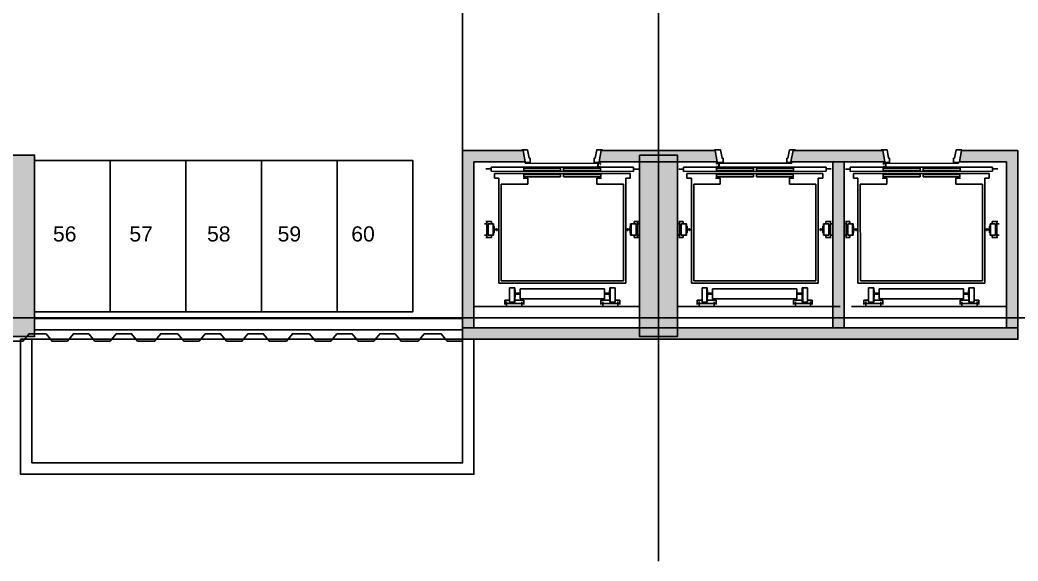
# Model space of a CAD drawing. Header units: metres. Extents: x -201 to 399, y -25 to 256.
# Drawn here: x 250.24 to 263.44, y 45.7 to 52.85 of the extents above; entities that cross this region are included whole.
import ezdxf

# ---------------------------------------------------------------- set-up
doc = ezdxf.new("R2010")
doc.units = ezdxf.units.M
doc.layers.add('GG_PISO 4', color=8, linetype='Continuous')
doc.styles.get("Standard").update_dxf_attribs({"font": 'arial.ttf'})

msp = doc.modelspace()

# ---------------------------------------------------------------- hatches: boundary and pattern name
at = {"layer": 'GG_PISO 4', "ltscale": 0.03}
h = msp.add_hatch(color=256, dxfattribs=at)
h.dxf.hatch_style = 1
h.paths.add_polyline_path([(263.338, 54.681), (263.188, 54.681), (263.188, 56.006), (263.338, 56.006)])
h.paths.add_polyline_path([(263.188, 55.693), (263.188, 55.843), (262.554, 55.844), (262.554, 55.693)])
h.paths.add_polyline_path([(261.1, 55.693), (261.1, 55.843), (261.754, 55.844), (261.754, 55.693)])
h.paths.add_polyline_path([(261.689, 54.681), (261.539, 54.681), (261.539, 55.693), (261.689, 55.693)])
h.paths.add_polyline_path([(256.095, 54.681), (263.338, 54.681), (263.338, 54.531), (256.095, 54.531)])
h.paths.add_polyline_path([(260.04, 54.681), (259.89, 54.681), (259.89, 55.694), (260.04, 55.694)])
h.paths.add_polyline_path([(259.736, 55.693), (259.736, 55.843), (260.3, 55.844), (260.3, 55.694)])
h.paths.add_polyline_path([(256.245, 55.693), (256.245, 55.843), (258.436, 55.844), (258.436, 55.694), (256.997, 55.693), (256.996, 55.693), (256.846, 55.693), (256.847, 55.693)])
h.paths.add_polyline_path([(256.095, 54.681), (256.092, 57.294), (256.242, 57.294), (256.246, 54.681)])
h.paths.add_polyline_path([(256.244, 58.145), (256.244, 58.145), (256.244, 57.995), (256.244, 57.995)], flags=17)
h.paths.add_polyline_path([(258.436, 57.194), (258.586, 57.194)], flags=17)
h.paths.add_polyline_path([(275.029, 60.045), (256.097, 60.045), (256.097, 59.895), (260.439, 59.893), (260.439, 59.895), (260.588, 59.895), (260.588, 59.893), (261.387, 59.893), (261.387, 57.194), (261.387, 57.194), (261.387, 57.044), (263.188, 57.044), (263.188, 56.908), (263.338, 56.908), (263.338, 57.044), (265.039, 57.044), (265.039, 57.194), (261.537, 57.194), (261.537, 59.893), (275.029, 59.895)])
h.paths.add_polyline_path([(256.097, 59.895), (256.094, 58.544), (256.244, 58.544), (256.247, 59.895)])
h.paths.add_polyline_path([(256.094, 58.194), (256.094, 58.544), (256.244, 58.544), (256.244, 58.194)])
h.paths.add_polyline_path([(256.897, 51.129), (256.924, 50.979), (256.245, 50.979), (256.245, 48.784), (256.095, 48.784), (256.095, 51.129)])
h.paths.add_polyline_path([(259.434, 51.129), (259.462, 50.979), (257.899, 50.979), (257.927, 51.129)])
h.paths.add_polyline_path([(261.651, 51.129), (261.679, 50.979), (260.436, 50.979), (260.464, 51.129)])
edge = h.paths.add_edge_path()
edge.add_line((260.989, 48.784), (261.139, 48.784))
edge.add_line((261.139, 48.784), (261.139, 50.979))
edge.add_line((261.139, 50.979), (260.989, 50.979))
h.paths.add_polyline_path([(262.691, 51.129), (262.664, 50.979), (263.288, 50.979), (263.288, 48.784), (263.438, 48.784), (263.438, 51.129)])
h.paths.add_polyline_path([(256.095, 48.634), (263.438, 48.634), (263.438, 48.784), (256.095, 48.784)])
h.paths.add_polyline_path([(267.993, 55.393), (267.993, 55.543), (266.084, 55.543), (266.084, 55.393)])
h.paths.add_polyline_path([(266.084, 54.681), (266.284, 54.68), (266.284, 55.393), (266.434, 55.393), (266.434, 54.53), (265.934, 54.531), (265.934, 55.543), (266.084, 55.543)])
h.paths.add_polyline_path([(267.843, 55.543), (267.843, 59.895), (267.993, 59.895), (267.993, 55.543)])
h.paths.add_polyline_path([(269.382, 56.778), (267.993, 56.778), (267.993, 56.928), (269.382, 56.928)])
h.paths.add_polyline_path([(269.232, 57.694), (269.232, 56.928), (269.382, 56.928), (269.382, 57.694)], flags=17)
h.paths.add_polyline_path([(270.682, 59.894), (270.682, 57.194), (270.832, 57.194), (270.832, 59.894)], flags=17)
h.paths.add_polyline_path([(269.998, 58.39), (267.993, 58.39), (267.993, 58.54), (269.998, 58.54)], flags=17)
h.paths.add_polyline_path([(277.532, 102.894), (277.382, 102.894), (277.383, 60.045), (275.029, 60.045), (275.029, 59.895), (277.383, 59.895), (277.382, 49.169), (277.532, 49.169)])
h.paths.add_polyline_path([(237.488, 102.894), (237.488, 103.044), (232.651, 103.044), (232.651, 102.894)])
at = {"layer": 'GG_PISO 4'}
h = msp.add_hatch(color=256, dxfattribs=at)
h.paths.add_polyline_path([(235.235, 102.496), (235.235, 102.996), (234.536, 102.996), (234.536, 102.496)])
h.paths.add_polyline_path([(277.532, 102.496), (277.532, 102.996), (276.831, 102.996), (276.831, 102.496)])
h.paths.add_polyline_path([(270.833, 102.496), (270.833, 102.996), (270.133, 102.996), (270.133, 102.496)])
h.paths.add_polyline_path([(250.436, 101.496), (249.936, 101.496), (249.936, 102.996), (250.436, 102.996)])
h.paths.add_polyline_path([(242.936, 101.496), (242.436, 101.496), (242.436, 102.996), (242.936, 102.996)])
h.paths.add_polyline_path([(266.434, 101.496), (265.934, 101.496), (265.934, 102.996), (266.434, 102.996)])
h.paths.add_polyline_path([(258.936, 101.496), (258.436, 101.496), (258.436, 102.996), (258.936, 102.996)])
h.paths.add_polyline_path([(235.036, 92.421), (235.035, 93.021), (234.536, 93.021), (234.537, 92.421)])
h.paths.add_polyline_path([(277.532, 92.421), (277.532, 93.021), (277.032, 93.021), (277.032, 92.421)])
h.paths.add_polyline_path([(270.732, 92.471), (270.732, 92.971), (270.032, 92.971), (270.032, 92.471)])
h.paths.add_polyline_path([(266.934, 92.971), (266.934, 92.471), (265.434, 92.471), (265.434, 92.971)])
h.paths.add_polyline_path([(250.936, 92.971), (250.936, 92.471), (249.436, 92.471), (249.436, 92.971)])
h.paths.add_polyline_path([(257.936, 92.971), (257.936, 92.471), (259.436, 92.471), (259.436, 92.971)])
h.paths.add_polyline_path([(241.936, 92.971), (241.936, 92.471), (243.436, 92.471), (243.436, 92.971)])
h.paths.add_polyline_path([(235.036, 84.421), (235.036, 85.021), (234.537, 85.021), (234.537, 84.421)])
h.paths.add_polyline_path([(277.532, 84.421), (277.532, 85.021), (277.032, 85.021), (277.032, 84.421)])
h.paths.add_polyline_path([(270.732, 84.471), (270.732, 84.971), (270.132, 84.971), (270.132, 84.471)])
h.paths.add_polyline_path([(266.934, 84.971), (266.934, 84.471), (265.434, 84.471), (265.434, 84.971)])
h.paths.add_polyline_path([(250.936, 84.971), (250.936, 84.471), (249.436, 84.471), (249.436, 84.971)])
h.paths.add_polyline_path([(257.936, 84.971), (257.936, 84.471), (259.436, 84.471), (259.436, 84.971)])
h.paths.add_polyline_path([(241.936, 84.971), (241.936, 84.471), (243.436, 84.471), (243.436, 84.971)])
h.paths.add_polyline_path([(235.039, 74.321), (235.035, 74.921), (234.536, 74.921), (234.54, 74.321)])
h.paths.add_polyline_path([(277.532, 74.321), (277.532, 74.921), (277.032, 74.921), (277.032, 74.321)])
h.paths.add_polyline_path([(270.732, 74.371), (270.732, 74.871), (270.132, 74.871), (270.132, 74.371)])
h.paths.add_polyline_path([(266.934, 74.871), (266.934, 74.371), (265.434, 74.371), (265.434, 74.871)])
h.paths.add_polyline_path([(250.936, 74.871), (250.936, 74.371), (249.436, 74.371), (249.436, 74.871)])
h.paths.add_polyline_path([(257.936, 74.871), (257.936, 74.371), (259.436, 74.371), (259.436, 74.871)])
h.paths.add_polyline_path([(241.936, 74.871), (241.936, 74.371), (243.436, 74.371), (243.436, 74.871)])
h.paths.add_polyline_path([(277.533, 66.325), (277.532, 66.921), (277.031, 66.921), (277.032, 66.325)])
h.paths.add_polyline_path([(270.832, 66.371), (270.832, 66.871), (270.133, 66.871), (270.133, 66.371)])
h.paths.add_polyline_path([(235.235, 66.371), (235.235, 66.871), (234.536, 66.871), (234.536, 66.371)])
h.paths.add_polyline_path([(266.934, 66.871), (266.934, 66.371), (265.434, 66.371), (265.434, 66.871)])
h.paths.add_polyline_path([(250.936, 66.871), (250.936, 66.371), (249.436, 66.371), (249.436, 66.871)])
h.paths.add_polyline_path([(257.936, 66.871), (257.936, 66.371), (259.436, 66.371), (259.436, 66.871)])
h.paths.add_polyline_path([(241.936, 66.871), (241.936, 66.371), (243.436, 66.371), (243.436, 66.871)])
h.paths.add_polyline_path([(277.528, 56.646), (277.533, 57.246), (277.032, 57.246), (277.027, 56.646)])
h.paths.add_polyline_path([(270.832, 56.696), (270.832, 57.196), (270.133, 57.196), (270.133, 56.696)])
h.paths.add_polyline_path([(258.936, 55.696), (258.936, 57.196), (258.436, 57.196), (258.436, 55.696)])
h.paths.add_polyline_path([(235.235, 56.696), (235.235, 57.196), (234.536, 57.196), (234.536, 56.696)])
h.paths.add_polyline_path([(265.039, 57.196), (266.539, 57.196), (266.539, 56.696), (265.039, 56.696)])
h.paths.add_polyline_path([(242.936, 55.696), (242.936, 57.196), (242.436, 57.196), (242.436, 55.696)])
h.paths.add_polyline_path([(250.436, 55.696), (250.436, 57.196), (249.936, 57.196), (249.936, 55.696)])
h.paths.add_polyline_path([(277.532, 48.671), (277.532, 49.171), (276.832, 49.171), (276.832, 48.671)])
h.paths.add_polyline_path([(270.932, 48.671), (270.932, 49.171), (270.232, 49.171), (270.232, 48.671)])
h.paths.add_polyline_path([(235.236, 48.671), (235.236, 49.171), (234.536, 49.171), (234.536, 48.671)])
h.paths.add_polyline_path([(265.934, 48.671), (265.934, 51.071), (266.434, 51.071), (266.434, 48.671)])
h.paths.add_polyline_path([(258.436, 51.071), (258.436, 48.671), (258.936, 48.671), (258.936, 51.071)])
h.paths.add_polyline_path([(249.936, 51.071), (249.936, 48.671), (250.436, 48.671), (250.436, 51.071)])
h.paths.add_polyline_path([(242.936, 51.071), (242.936, 48.671), (242.436, 48.671), (242.436, 51.071)])

# ---------------------------------------------------------------- linework, layer by layer
for p, q in [((258.686, 105.264), (258.686, 45.704)), ((256.954, 51.139), (256.878, 51.139)), ((256.975, 51.027), (256.954, 51.139)), ((260.397, 51.027), (260.419, 51.139)), ((260.419, 51.139), (260.495, 51.139)), ((262.6, 51.027), (262.621, 51.139)), ((262.621, 51.139), (262.697, 51.139)), ((256.923, 50.96), (256.923, 50.97)), ((256.923, 50.97), (256.989, 50.97)), ((256.989, 51.027), (256.975, 51.027)), ((256.989, 50.97), (256.989, 51.027)), ((257.885, 50.909), (257.885, 50.959)), ((257.885, 50.909), (257.885, 50.959)), ((257.885, 50.959), (257.92, 50.959)), ((257.885, 50.959), (257.92, 50.959)), ((257.889, 50.913), (257.889, 50.956)), ((257.889, 50.956), (257.889, 50.913)), ((257.889, 50.956), (257.917, 50.956)), ((257.917, 50.956), (257.889, 50.956)), ((257.913, 50.954), (257.917, 50.954)), ((257.913, 50.95), (257.913, 50.954)), ((257.913, 50.954), (257.917, 50.954)), ((257.913, 50.95), (257.913, 50.954)), ((257.92, 50.95), (257.913, 50.95)), ((257.92, 50.95), (257.913, 50.95)), ((257.917, 50.956), (257.917, 50.954)), ((257.917, 50.954), (257.917, 50.956)), ((257.92, 50.959), (257.92, 50.95)), ((257.92, 50.959), (257.92, 50.95)), ((259.452, 50.96), (259.452, 50.951)), ((259.452, 50.96), (259.452, 50.951)), ((259.487, 50.96), (259.452, 50.96)), ((259.487, 50.96), (259.452, 50.96)), ((259.452, 50.951), (259.46, 50.951)), ((259.452, 50.951), (259.46, 50.951)), ((259.456, 50.956), (259.456, 50.954)), ((259.456, 50.954), (259.456, 50.956)), ((259.484, 50.956), (259.456, 50.956)), ((259.456, 50.956), (259.484, 50.956)), ((259.46, 50.954), (259.456, 50.954)), ((259.46, 50.954), (259.456, 50.954)), ((259.46, 50.951), (259.46, 50.954)), ((259.46, 50.951), (259.46, 50.954)), ((259.484, 50.913), (259.484, 50.956)), ((259.484, 50.956), (259.484, 50.913)), ((259.487, 50.91), (259.487, 50.96)), ((259.487, 50.91), (259.487, 50.96)), ((260.384, 50.97), (260.384, 51.027)), ((260.384, 51.027), (260.397, 51.027)), ((260.45, 50.97), (260.384, 50.97)), ((260.45, 50.96), (260.45, 50.97)), ((261.655, 50.959), (261.655, 50.95)), ((261.655, 50.959), (261.655, 50.95)), ((261.69, 50.959), (261.655, 50.959)), ((261.69, 50.959), (261.655, 50.959)), ((261.655, 50.95), (261.662, 50.95)), ((261.655, 50.95), (261.662, 50.95)), ((261.658, 50.956), (261.658, 50.954)), ((261.658, 50.954), (261.658, 50.956)), ((261.686, 50.956), (261.658, 50.956)), ((261.658, 50.956), (261.686, 50.956)), ((261.662, 50.954), (261.658, 50.954)), ((261.662, 50.954), (261.658, 50.954)), ((261.662, 50.95), (261.662, 50.954)), ((261.662, 50.95), (261.662, 50.954)), ((261.686, 50.913), (261.686, 50.956)), ((261.686, 50.956), (261.686, 50.913)), ((261.69, 50.909), (261.69, 50.959)), ((261.69, 50.909), (261.69, 50.959)), ((262.586, 50.97), (262.586, 51.027)), ((262.586, 51.027), (262.6, 51.027)), ((262.652, 50.97), (262.586, 50.97)), ((262.652, 50.96), (262.652, 50.97)), ((256.472, 50.885), (256.404, 50.885)), ((256.472, 50.855), (256.472, 50.91)), ((256.472, 50.91), (258.356, 50.909)), ((258.356, 50.854), (256.472, 50.855)), ((256.516, 50.825), (258.313, 50.824)), ((256.516, 50.765), (256.516, 50.825)), ((257.392, 50.898), (256.904, 50.898)), ((256.904, 50.898), (256.904, 50.867)), ((256.904, 50.867), (257.392, 50.867)), ((256.907, 50.814), (257.392, 50.814)), ((256.907, 50.814), (256.907, 50.783)), ((257.392, 50.867), (257.392, 50.898)), ((257.392, 50.783), (257.392, 50.814)), ((257.431, 50.898), (257.431, 50.867)), ((257.92, 50.898), (257.431, 50.898)), ((257.431, 50.867), (257.92, 50.867)), ((257.431, 50.814), (257.431, 50.783)), ((257.431, 50.814), (257.921, 50.814)), ((257.885, 50.909), (257.92, 50.909)), ((257.92, 50.909), (257.885, 50.909)), ((257.889, 50.913), (257.917, 50.913)), ((257.889, 50.913), (257.917, 50.913)), ((257.92, 50.918), (257.913, 50.918)), ((257.913, 50.918), (257.913, 50.915)), ((257.913, 50.918), (257.92, 50.918)), ((257.913, 50.915), (257.913, 50.918)), ((257.913, 50.915), (257.917, 50.915)), ((257.917, 50.915), (257.913, 50.915)), ((257.917, 50.915), (257.917, 50.913)), ((257.917, 50.913), (257.917, 50.915)), ((257.92, 50.909), (257.92, 50.918)), ((257.92, 50.918), (257.92, 50.909)), ((257.92, 50.867), (257.92, 50.898)), ((257.921, 50.783), (257.921, 50.814)), ((258.313, 50.764), (258.313, 50.824)), ((258.313, 50.824), (258.313, 50.764)), ((258.356, 50.854), (258.356, 50.909)), ((258.356, 50.884), (258.419, 50.884)), ((259.016, 50.884), (258.954, 50.884)), ((260.9, 50.91), (259.016, 50.909)), ((259.016, 50.854), (259.016, 50.909)), ((259.016, 50.854), (260.9, 50.855)), ((260.857, 50.825), (259.06, 50.824)), ((259.06, 50.764), (259.06, 50.824)), ((259.06, 50.824), (259.06, 50.764)), ((259.452, 50.919), (259.46, 50.919)), ((259.452, 50.91), (259.452, 50.919)), ((259.452, 50.919), (259.452, 50.91)), ((259.46, 50.919), (259.452, 50.919)), ((259.487, 50.91), (259.452, 50.91)), ((259.452, 50.91), (259.487, 50.91)), ((259.452, 50.783), (259.452, 50.814)), ((259.942, 50.814), (259.452, 50.814)), ((259.453, 50.867), (259.453, 50.898)), ((259.453, 50.898), (259.942, 50.898)), ((259.942, 50.867), (259.453, 50.867)), ((259.456, 50.915), (259.456, 50.913)), ((259.46, 50.915), (259.456, 50.915)), ((259.456, 50.915), (259.46, 50.915)), ((259.456, 50.913), (259.456, 50.915)), ((259.484, 50.913), (259.456, 50.913)), ((259.484, 50.913), (259.456, 50.913)), ((259.46, 50.919), (259.46, 50.915)), ((259.46, 50.915), (259.46, 50.919)), ((259.942, 50.898), (259.942, 50.867)), ((259.942, 50.814), (259.942, 50.783)), ((259.981, 50.867), (259.981, 50.898)), ((259.981, 50.898), (260.469, 50.898)), ((260.469, 50.867), (259.981, 50.867)), ((259.981, 50.783), (259.981, 50.814)), ((260.466, 50.814), (259.981, 50.814)), ((260.466, 50.814), (260.466, 50.783)), ((260.469, 50.898), (260.469, 50.867)), ((260.857, 50.765), (260.857, 50.825)), ((260.9, 50.855), (260.9, 50.91)), ((260.9, 50.885), (260.969, 50.885)), ((261.219, 50.884), (261.156, 50.884)), ((263.103, 50.91), (261.219, 50.909)), ((261.219, 50.854), (261.219, 50.909)), ((261.219, 50.854), (263.103, 50.855)), ((263.059, 50.825), (261.262, 50.824)), ((261.262, 50.764), (261.262, 50.824)), ((261.262, 50.824), (261.262, 50.764)), ((261.654, 50.783), (261.654, 50.814)), ((262.144, 50.814), (261.654, 50.814)), ((261.655, 50.918), (261.662, 50.918)), ((261.655, 50.909), (261.655, 50.918)), ((261.655, 50.918), (261.655, 50.909)), ((261.662, 50.918), (261.655, 50.918)), ((261.69, 50.909), (261.655, 50.909)), ((261.655, 50.909), (261.69, 50.909)), ((261.655, 50.867), (261.655, 50.898)), ((261.655, 50.898), (262.144, 50.898)), ((262.144, 50.867), (261.655, 50.867)), ((261.658, 50.915), (261.658, 50.913)), ((261.662, 50.915), (261.658, 50.915)), ((261.658, 50.915), (261.662, 50.915)), ((261.658, 50.913), (261.658, 50.915)), ((261.686, 50.913), (261.658, 50.913)), ((261.686, 50.913), (261.658, 50.913)), ((261.662, 50.918), (261.662, 50.915)), ((261.662, 50.915), (261.662, 50.918)), ((262.144, 50.898), (262.144, 50.867)), ((262.144, 50.814), (262.144, 50.783)), ((262.183, 50.867), (262.183, 50.898)), ((262.183, 50.898), (262.672, 50.898)), ((262.672, 50.867), (262.183, 50.867)), ((262.183, 50.783), (262.183, 50.814)), ((262.668, 50.814), (262.183, 50.814)), ((262.668, 50.814), (262.668, 50.783)), ((262.672, 50.898), (262.672, 50.867)), ((263.059, 50.765), (263.059, 50.825)), ((263.103, 50.855), (263.103, 50.91)), ((263.103, 50.885), (263.171, 50.885)), ((256.576, 50.765), (256.516, 50.765)), ((256.576, 49.376), (256.576, 50.765)), ((256.957, 50.685), (256.607, 50.685)), ((256.607, 49.406), (256.607, 50.685)), ((256.957, 50.765), (256.897, 50.765)), ((256.907, 50.783), (257.392, 50.783)), ((256.957, 50.685), (256.957, 50.765)), ((257.431, 50.783), (257.921, 50.783)), ((257.872, 50.764), (257.932, 50.764)), ((257.872, 50.684), (257.872, 50.764)), ((257.872, 50.684), (258.222, 50.684)), ((258.222, 49.406), (258.222, 50.684)), ((258.313, 50.764), (258.253, 50.764)), ((258.253, 50.764), (258.253, 49.376)), ((259.06, 50.764), (259.12, 50.764)), ((259.12, 50.764), (259.12, 49.376)), ((259.501, 50.685), (259.151, 50.684)), ((259.151, 49.406), (259.151, 50.684)), ((259.501, 50.765), (259.441, 50.765)), ((259.942, 50.783), (259.452, 50.783)), ((259.501, 50.685), (259.501, 50.765)), ((260.466, 50.783), (259.981, 50.783)), ((260.416, 50.685), (260.416, 50.765)), ((260.416, 50.765), (260.476, 50.765)), ((260.416, 50.685), (260.766, 50.685)), ((260.766, 49.406), (260.766, 50.685)), ((260.797, 49.376), (260.797, 50.765)), ((260.797, 50.765), (260.857, 50.765)), ((261.262, 50.764), (261.322, 50.764)), ((261.322, 50.764), (261.323, 49.376)), ((261.703, 50.684), (261.353, 50.684)), ((261.354, 49.406), (261.353, 50.684)), ((261.703, 50.764), (261.643, 50.764)), ((262.144, 50.783), (261.654, 50.783)), ((261.703, 50.684), (261.703, 50.764)), ((262.668, 50.783), (262.183, 50.783)), ((262.618, 50.685), (262.618, 50.765)), ((262.618, 50.765), (262.678, 50.765)), ((262.618, 50.685), (262.968, 50.685)), ((262.968, 49.406), (262.968, 50.685)), ((262.999, 49.376), (262.999, 50.765)), ((262.999, 50.765), (263.059, 50.765)), ((256.414, 50.16), (256.386, 50.16)), ((256.476, 50.19), (256.404, 50.19)), ((256.415, 49.98), (256.415, 50.19)), ((256.435, 50.01), (256.435, 50.16)), ((256.506, 50.16), (256.435, 50.16)), ((256.476, 50.19), (256.476, 50.16)), ((256.5, 50.01), (256.5, 50.16)), ((256.5, 50.16), (256.5, 50.01)), ((256.506, 50.13), (256.506, 50.16)), ((256.506, 50.13), (256.506, 50.16)), ((258.317, 50.13), (258.317, 50.16)), ((258.317, 50.13), (258.317, 50.16)), ((258.317, 50.16), (258.389, 50.16)), ((258.323, 50.01), (258.323, 50.16)), ((258.323, 50.16), (258.323, 50.01)), ((258.362, 50.19), (258.419, 50.19)), ((258.362, 50.19), (258.362, 50.16)), ((258.389, 50.01), (258.389, 50.16)), ((258.408, 49.98), (258.408, 50.19)), ((258.409, 50.16), (258.436, 50.16)), ((258.964, 50.16), (258.936, 50.16)), ((259.01, 50.19), (258.954, 50.19)), ((258.965, 49.98), (258.965, 50.19)), ((258.984, 50.01), (258.984, 50.16)), ((259.056, 50.16), (258.984, 50.16)), ((259.01, 50.19), (259.01, 50.16)), ((259.05, 50.01), (259.05, 50.16)), ((259.05, 50.16), (259.05, 50.01)), ((259.056, 50.13), (259.056, 50.16)), ((259.056, 50.13), (259.056, 50.16)), ((260.867, 50.13), (260.867, 50.16)), ((260.867, 50.13), (260.867, 50.16)), ((260.867, 50.16), (260.938, 50.16)), ((260.873, 50.01), (260.873, 50.16)), ((260.873, 50.16), (260.873, 50.01)), ((260.897, 50.19), (260.897, 50.16)), ((260.897, 50.19), (260.969, 50.19)), ((260.938, 50.01), (260.938, 50.16)), ((260.958, 49.98), (260.958, 50.19)), ((260.959, 50.16), (260.986, 50.16)), ((261.166, 50.16), (261.139, 50.16)), ((261.213, 50.19), (261.156, 50.19)), ((261.167, 49.98), (261.167, 50.19)), ((261.187, 50.01), (261.187, 50.16)), ((261.258, 50.16), (261.187, 50.16)), ((261.213, 50.19), (261.213, 50.16)), ((261.252, 50.01), (261.252, 50.16)), ((261.252, 50.16), (261.252, 50.01)), ((261.258, 50.13), (261.258, 50.16)), ((261.258, 50.13), (261.258, 50.16)), ((263.069, 50.13), (263.069, 50.16)), ((263.069, 50.13), (263.069, 50.16)), ((263.069, 50.16), (263.14, 50.16)), ((263.075, 50.01), (263.075, 50.16)), ((263.075, 50.16), (263.075, 50.01)), ((263.099, 50.19), (263.099, 50.16)), ((263.099, 50.19), (263.171, 50.19)), ((263.14, 50.01), (263.14, 50.16)), ((263.16, 49.98), (263.16, 50.19)), ((263.161, 50.16), (263.189, 50.16)), ((256.506, 50.13), (256.506, 50.085)), ((256.506, 50.13), (256.506, 50.085)), ((256.506, 50.13), (256.506, 50.085)), ((256.506, 50.13), (256.506, 50.085)), ((256.513, 50.13), (256.506, 50.13)), ((256.513, 50.13), (256.506, 50.13)), ((256.506, 50.04), (256.506, 50.085)), ((256.506, 50.04), (256.506, 50.085)), ((256.506, 50.04), (256.506, 50.085)), ((256.506, 50.04), (256.506, 50.085)), ((256.506, 50.04), (256.506, 50.01)), ((256.506, 50.04), (256.506, 50.01)), ((256.513, 50.04), (256.506, 50.04)), ((256.513, 50.04), (256.506, 50.04)), ((256.513, 50.088), (256.513, 50.13)), ((256.513, 50.088), (256.513, 50.13)), ((256.551, 50.088), (256.513, 50.088)), ((256.513, 50.081), (256.513, 50.04)), ((256.513, 50.081), (256.513, 50.04)), ((256.551, 50.081), (256.513, 50.081)), ((256.551, 50.095), (256.544, 50.095)), ((256.544, 50.095), (256.544, 50.081)), ((256.544, 50.074), (256.544, 50.081)), ((256.551, 50.074), (256.544, 50.074)), ((256.551, 50.088), (256.551, 50.095)), ((256.551, 50.081), (256.551, 50.088)), ((256.551, 50.081), (256.551, 50.074)), ((258.272, 50.095), (258.279, 50.095)), ((258.272, 50.088), (258.272, 50.095)), ((258.272, 50.088), (258.31, 50.088)), ((258.272, 50.081), (258.272, 50.088)), ((258.272, 50.081), (258.31, 50.081)), ((258.272, 50.081), (258.272, 50.074)), ((258.272, 50.074), (258.279, 50.074)), ((258.279, 50.095), (258.279, 50.081)), ((258.279, 50.074), (258.279, 50.081)), ((258.31, 50.088), (258.31, 50.13)), ((258.31, 50.088), (258.31, 50.13)), ((258.31, 50.13), (258.317, 50.13)), ((258.31, 50.13), (258.317, 50.13)), ((258.31, 50.081), (258.31, 50.04)), ((258.31, 50.081), (258.31, 50.04)), ((258.31, 50.04), (258.317, 50.04)), ((258.31, 50.04), (258.317, 50.04)), ((258.317, 50.13), (258.317, 50.085)), ((258.317, 50.13), (258.317, 50.085)), ((258.317, 50.13), (258.317, 50.085)), ((258.317, 50.13), (258.317, 50.085)), ((258.317, 50.04), (258.317, 50.085)), ((258.317, 50.04), (258.317, 50.085)), ((258.317, 50.04), (258.317, 50.085)), ((258.317, 50.04), (258.317, 50.085)), ((258.317, 50.04), (258.317, 50.01)), ((258.317, 50.04), (258.317, 50.01)), ((259.056, 50.13), (259.056, 50.085)), ((259.056, 50.13), (259.056, 50.085)), ((259.056, 50.13), (259.056, 50.085)), ((259.056, 50.13), (259.056, 50.085)), ((259.063, 50.13), (259.056, 50.13)), ((259.063, 50.13), (259.056, 50.13)), ((259.056, 50.04), (259.056, 50.085)), ((259.056, 50.04), (259.056, 50.085)), ((259.056, 50.04), (259.056, 50.085)), ((259.056, 50.04), (259.056, 50.085)), ((259.063, 50.04), (259.056, 50.04)), ((259.063, 50.04), (259.056, 50.04)), ((259.056, 50.04), (259.056, 50.01)), ((259.056, 50.04), (259.056, 50.01)), ((259.063, 50.088), (259.063, 50.13)), ((259.063, 50.088), (259.063, 50.13)), ((259.101, 50.088), (259.063, 50.088)), ((259.063, 50.081), (259.063, 50.04)), ((259.063, 50.081), (259.063, 50.04)), ((259.101, 50.081), (259.063, 50.081)), ((259.101, 50.095), (259.094, 50.095)), ((259.094, 50.095), (259.094, 50.081)), ((259.094, 50.074), (259.094, 50.081)), ((259.101, 50.074), (259.094, 50.074)), ((259.101, 50.088), (259.101, 50.095)), ((259.101, 50.081), (259.101, 50.088)), ((259.101, 50.081), (259.101, 50.074)), ((260.822, 50.088), (260.822, 50.095)), ((260.822, 50.095), (260.829, 50.095)), ((260.822, 50.088), (260.86, 50.088)), ((260.822, 50.081), (260.822, 50.088)), ((260.822, 50.081), (260.86, 50.081)), ((260.822, 50.081), (260.822, 50.074)), ((260.822, 50.074), (260.829, 50.074)), ((260.829, 50.095), (260.829, 50.081)), ((260.829, 50.074), (260.829, 50.081)), ((260.86, 50.088), (260.86, 50.13)), ((260.86, 50.088), (260.86, 50.13)), ((260.86, 50.13), (260.867, 50.13)), ((260.86, 50.13), (260.867, 50.13)), ((260.86, 50.081), (260.86, 50.04)), ((260.86, 50.081), (260.86, 50.04)), ((260.86, 50.04), (260.867, 50.04)), ((260.86, 50.04), (260.867, 50.04)), ((260.867, 50.13), (260.867, 50.085)), ((260.867, 50.13), (260.867, 50.085)), ((260.867, 50.13), (260.867, 50.085)), ((260.867, 50.13), (260.867, 50.085)), ((260.867, 50.04), (260.867, 50.085)), ((260.867, 50.04), (260.867, 50.085)), ((260.867, 50.04), (260.867, 50.085)), ((260.867, 50.04), (260.867, 50.085)), ((260.867, 50.04), (260.867, 50.01)), ((260.867, 50.04), (260.867, 50.01)), ((261.258, 50.13), (261.258, 50.085)), ((261.258, 50.13), (261.258, 50.085)), ((261.258, 50.13), (261.258, 50.085)), ((261.258, 50.13), (261.258, 50.085)), ((261.265, 50.13), (261.258, 50.13)), ((261.265, 50.13), (261.258, 50.13)), ((261.258, 50.04), (261.258, 50.085)), ((261.258, 50.04), (261.258, 50.085)), ((261.258, 50.04), (261.258, 50.085)), ((261.258, 50.04), (261.258, 50.085)), ((261.265, 50.04), (261.258, 50.04)), ((261.265, 50.04), (261.258, 50.04)), ((261.258, 50.04), (261.258, 50.01)), ((261.258, 50.04), (261.258, 50.01)), ((261.265, 50.088), (261.265, 50.13)), ((261.265, 50.088), (261.265, 50.13)), ((261.303, 50.088), (261.265, 50.088)), ((261.265, 50.081), (261.265, 50.04)), ((261.265, 50.081), (261.265, 50.04)), ((261.303, 50.081), (261.265, 50.081)), ((261.303, 50.095), (261.296, 50.095)), ((261.296, 50.095), (261.296, 50.081)), ((261.296, 50.074), (261.296, 50.081)), ((261.303, 50.074), (261.296, 50.074)), ((261.303, 50.088), (261.303, 50.095)), ((261.303, 50.081), (261.303, 50.088)), ((261.303, 50.081), (261.303, 50.074)), ((263.024, 50.088), (263.024, 50.095)), ((263.024, 50.095), (263.031, 50.095)), ((263.024, 50.088), (263.062, 50.088)), ((263.024, 50.081), (263.024, 50.088)), ((263.024, 50.081), (263.062, 50.081)), ((263.024, 50.081), (263.024, 50.074)), ((263.024, 50.074), (263.031, 50.074)), ((263.031, 50.095), (263.031, 50.081)), ((263.031, 50.074), (263.031, 50.081)), ((263.062, 50.088), (263.062, 50.13)), ((263.062, 50.088), (263.062, 50.13)), ((263.062, 50.13), (263.069, 50.13)), ((263.062, 50.13), (263.069, 50.13)), ((263.062, 50.081), (263.062, 50.04)), ((263.062, 50.081), (263.062, 50.04)), ((263.062, 50.04), (263.069, 50.04)), ((263.062, 50.04), (263.069, 50.04)), ((263.069, 50.13), (263.069, 50.085)), ((263.069, 50.13), (263.069, 50.085)), ((263.069, 50.13), (263.069, 50.085)), ((263.069, 50.13), (263.069, 50.085)), ((263.069, 50.04), (263.069, 50.085)), ((263.069, 50.04), (263.069, 50.085)), ((263.069, 50.04), (263.069, 50.085)), ((263.069, 50.04), (263.069, 50.085)), ((263.069, 50.04), (263.069, 50.01)), ((263.069, 50.04), (263.069, 50.01)), ((256.414, 50.01), (256.386, 50.01)), ((256.476, 49.98), (256.404, 49.98)), ((256.5, 50.01), (256.435, 50.01)), ((256.476, 50.01), (256.476, 49.98)), ((256.506, 50.01), (256.5, 50.01)), ((258.317, 50.01), (258.323, 50.01)), ((258.323, 50.01), (258.389, 50.01)), ((258.362, 50.01), (258.362, 49.98)), ((258.362, 49.98), (258.419, 49.98)), ((258.409, 50.01), (258.436, 50.01)), ((258.964, 50.01), (258.936, 50.01)), ((259.01, 49.98), (258.954, 49.98)), ((259.05, 50.01), (258.984, 50.01)), ((259.01, 50.01), (259.01, 49.98)), ((259.056, 50.01), (259.05, 50.01)), ((260.867, 50.01), (260.873, 50.01)), ((260.873, 50.01), (260.938, 50.01)), ((260.897, 50.01), (260.897, 49.98)), ((260.897, 49.98), (260.969, 49.98)), ((260.959, 50.01), (260.986, 50.01)), ((261.166, 50.01), (261.139, 50.01)), ((261.213, 49.98), (261.156, 49.98)), ((261.252, 50.01), (261.187, 50.01)), ((261.213, 50.01), (261.213, 49.98)), ((261.258, 50.01), (261.252, 50.01)), ((263.069, 50.01), (263.075, 50.01)), ((263.075, 50.01), (263.14, 50.01)), ((263.099, 50.01), (263.099, 49.98)), ((263.099, 49.98), (263.171, 49.98)), ((263.161, 50.01), (263.189, 50.01)), ((258.253, 49.376), (256.576, 49.376)), ((258.222, 49.406), (256.607, 49.406)), ((259.12, 49.376), (260.797, 49.376)), ((259.151, 49.406), (260.766, 49.406)), ((261.323, 49.376), (262.999, 49.376)), ((261.354, 49.406), (262.968, 49.406)), ((256.717, 49.124), (256.717, 49.316)), ((256.717, 49.316), (256.787, 49.316)), ((256.781, 49.124), (256.781, 49.316)), ((256.787, 49.124), (256.787, 49.316)), ((256.79, 49.281), (256.787, 49.281)), ((256.787, 49.281), (256.787, 49.239)), ((256.787, 49.239), (256.851, 49.239)), ((256.787, 49.191), (256.787, 49.233)), ((256.787, 49.233), (256.851, 49.233)), ((256.79, 49.242), (256.79, 49.281)), ((256.851, 49.242), (256.79, 49.242)), ((256.79, 49.23), (256.79, 49.191)), ((256.851, 49.23), (256.79, 49.23)), ((256.857, 49.171), (256.857, 49.301)), ((256.857, 49.301), (257.972, 49.301)), ((257.972, 49.301), (257.972, 49.171)), ((257.978, 49.242), (258.039, 49.242)), ((258.042, 49.239), (257.978, 49.239)), ((258.042, 49.233), (257.978, 49.233)), ((257.978, 49.23), (258.039, 49.23)), ((258.039, 49.281), (258.042, 49.281)), ((258.039, 49.242), (258.039, 49.281)), ((258.039, 49.23), (258.039, 49.191)), ((258.112, 49.316), (258.042, 49.316)), ((258.042, 49.124), (258.042, 49.316)), ((258.042, 49.281), (258.042, 49.239)), ((258.042, 49.191), (258.042, 49.239)), ((258.048, 49.124), (258.048, 49.316)), ((258.112, 49.124), (258.112, 49.316)), ((259.261, 49.316), (259.331, 49.316)), ((259.261, 49.124), (259.261, 49.316)), ((259.325, 49.124), (259.325, 49.316)), ((259.331, 49.124), (259.331, 49.316)), ((259.334, 49.281), (259.331, 49.281)), ((259.331, 49.281), (259.331, 49.239)), ((259.331, 49.239), (259.395, 49.239)), ((259.331, 49.191), (259.331, 49.239)), ((259.331, 49.233), (259.395, 49.233)), ((259.334, 49.242), (259.334, 49.281)), ((259.395, 49.242), (259.334, 49.242)), ((259.395, 49.23), (259.334, 49.23)), ((259.334, 49.23), (259.334, 49.191)), ((259.401, 49.301), (259.401, 49.171)), ((260.516, 49.301), (259.401, 49.301)), ((260.516, 49.171), (260.516, 49.301)), ((260.522, 49.242), (260.583, 49.242)), ((260.586, 49.239), (260.522, 49.239)), ((260.586, 49.233), (260.522, 49.233)), ((260.522, 49.23), (260.583, 49.23)), ((260.583, 49.281), (260.586, 49.281)), ((260.583, 49.242), (260.583, 49.281)), ((260.583, 49.23), (260.583, 49.191)), ((260.586, 49.124), (260.586, 49.316)), ((260.656, 49.316), (260.586, 49.316)), ((260.586, 49.281), (260.586, 49.239)), ((260.586, 49.191), (260.586, 49.233)), ((260.592, 49.124), (260.592, 49.316)), ((260.656, 49.124), (260.656, 49.316)), ((261.463, 49.316), (261.534, 49.316)), ((261.463, 49.124), (261.463, 49.316)), ((261.528, 49.124), (261.528, 49.316)), ((261.534, 49.124), (261.534, 49.316)), ((261.537, 49.281), (261.534, 49.281)), ((261.534, 49.281), (261.534, 49.239)), ((261.534, 49.239), (261.598, 49.239)), ((261.534, 49.191), (261.534, 49.239)), ((261.534, 49.233), (261.598, 49.233)), ((261.537, 49.242), (261.537, 49.281)), ((261.598, 49.242), (261.537, 49.242)), ((261.598, 49.23), (261.537, 49.23)), ((261.537, 49.23), (261.537, 49.191)), ((261.604, 49.301), (261.604, 49.171)), ((262.718, 49.301), (261.604, 49.301)), ((262.718, 49.171), (262.718, 49.301)), ((262.724, 49.242), (262.785, 49.242)), ((262.788, 49.239), (262.724, 49.239)), ((262.788, 49.233), (262.724, 49.233)), ((262.724, 49.23), (262.785, 49.23)), ((262.785, 49.281), (262.788, 49.281)), ((262.785, 49.242), (262.785, 49.281)), ((262.785, 49.23), (262.785, 49.191)), ((262.788, 49.124), (262.788, 49.316)), ((262.859, 49.316), (262.788, 49.316)), ((262.788, 49.281), (262.788, 49.239)), ((262.788, 49.191), (262.788, 49.233)), ((262.794, 49.124), (262.794, 49.316)), ((262.859, 49.124), (262.859, 49.316)), ((256.653, 49.096), (256.653, 49.152)), ((256.717, 49.152), (256.653, 49.152)), ((256.653, 49.107), (256.903, 49.107)), ((256.678, 49.133), (256.678, 49.07)), ((256.717, 49.124), (256.787, 49.124)), ((256.79, 49.191), (256.787, 49.191)), ((256.903, 49.152), (256.787, 49.152)), ((257.972, 49.171), (256.857, 49.171)), ((256.878, 49.131), (256.878, 49.071)), ((256.903, 49.096), (256.903, 49.152)), ((257.925, 49.096), (257.925, 49.152)), ((257.925, 49.152), (258.042, 49.152)), ((258.175, 49.106), (257.925, 49.106)), ((257.95, 49.131), (257.95, 49.071)), ((258.039, 49.191), (258.042, 49.191)), ((258.039, 49.191), (258.042, 49.191)), ((258.112, 49.124), (258.042, 49.124)), ((258.112, 49.152), (258.175, 49.152)), ((258.15, 49.133), (258.15, 49.07)), ((258.175, 49.096), (258.175, 49.152)), ((259.197, 49.107), (259.448, 49.107)), ((259.198, 49.096), (259.198, 49.152)), ((259.261, 49.152), (259.198, 49.152)), ((259.222, 49.133), (259.222, 49.07)), ((259.261, 49.124), (259.331, 49.124)), ((259.334, 49.191), (259.331, 49.191)), ((259.334, 49.191), (259.331, 49.191)), ((259.448, 49.152), (259.331, 49.152)), ((259.401, 49.171), (260.516, 49.171)), ((259.423, 49.131), (259.423, 49.071)), ((259.448, 49.096), (259.448, 49.152)), ((260.469, 49.096), (260.469, 49.152)), ((260.469, 49.152), (260.586, 49.152)), ((260.72, 49.107), (260.469, 49.107)), ((260.495, 49.131), (260.495, 49.071)), ((260.583, 49.191), (260.586, 49.191)), ((260.656, 49.124), (260.586, 49.124)), ((260.656, 49.152), (260.719, 49.152)), ((260.695, 49.133), (260.695, 49.07)), ((260.719, 49.096), (260.719, 49.152)), ((261.4, 49.096), (261.4, 49.152)), ((261.463, 49.152), (261.4, 49.152)), ((261.4, 49.106), (261.65, 49.107)), ((261.425, 49.133), (261.425, 49.07)), ((261.463, 49.124), (261.534, 49.124)), ((261.537, 49.191), (261.534, 49.191)), ((261.537, 49.191), (261.534, 49.191)), ((261.65, 49.152), (261.534, 49.152)), ((261.604, 49.171), (262.718, 49.171)), ((261.625, 49.131), (261.625, 49.071)), ((261.65, 49.096), (261.65, 49.152)), ((262.672, 49.096), (262.672, 49.152)), ((262.672, 49.152), (262.788, 49.152)), ((262.922, 49.107), (262.672, 49.107)), ((262.697, 49.131), (262.697, 49.071)), ((262.785, 49.191), (262.788, 49.191)), ((262.859, 49.124), (262.788, 49.124)), ((262.859, 49.152), (262.922, 49.152)), ((262.897, 49.133), (262.897, 49.07)), ((262.922, 49.096), (262.922, 49.152)), ((258.436, 49.069), (256.245, 49.069)), ((258.436, 49.069), (256.386, 49.069)), ((261.089, 49.069), (258.936, 49.069)), ((263.288, 49.069), (261.239, 49.069)), ((233.226, 48.919), (280.384, 48.919))]:
    msp.add_line(p, q, dxfattribs=at)
for points in [[(254.887, 54.524), (254.887, 53.327), (256.095, 53.327), (256.095, 51.129)], [(256.923, 50.96), (257.9, 50.959), (257.9, 50.969), (257.834, 50.969), (257.834, 51.027), (257.847, 51.027), (257.869, 51.139), (257.945, 51.139)], [(260.45, 50.96), (259.473, 50.96), (259.473, 50.97), (259.539, 50.97), (259.539, 51.027), (259.525, 51.027), (259.504, 51.139), (259.428, 51.139)], [(262.652, 50.96), (261.676, 50.959), (261.676, 50.969), (261.741, 50.969), (261.741, 51.027), (261.728, 51.027), (261.707, 51.139), (261.631, 51.139)], [(261.139, 50.979), (260.989, 50.979)], [(261.139, 48.784), (261.139, 50.979)], [(249.129, 48.609), (249.209, 48.708), (249.412, 48.708), (249.492, 48.609), (249.695, 48.609), (249.775, 48.708), (249.977, 48.708), (250.057, 48.609), (250.283, 48.609), (250.363, 48.708), (250.588, 48.708), (250.668, 48.609), (250.871, 48.609)], [(250.871, 48.609), (250.951, 48.708), (251.154, 48.708), (251.234, 48.609), (251.436, 48.609), (251.516, 48.708), (251.719, 48.708), (251.799, 48.609), (252.024, 48.609), (252.104, 48.708), (252.33, 48.708), (252.41, 48.609), (252.613, 48.609)], [(252.613, 48.609), (252.693, 48.708), (252.895, 48.708), (252.975, 48.609), (253.178, 48.609), (253.258, 48.708), (253.461, 48.708), (253.541, 48.609), (253.766, 48.609), (253.846, 48.708), (254.071, 48.708), (254.151, 48.609), (254.354, 48.609)], [(254.354, 48.609), (254.434, 48.708), (254.637, 48.708), (254.717, 48.609), (254.92, 48.609), (255, 48.708), (255.202, 48.708), (255.282, 48.609), (255.508, 48.609), (255.588, 48.708), (255.813, 48.708), (255.893, 48.609), (256.096, 48.609)], [(260.989, 48.784), (261.139, 48.784)]]:
    msp.add_lwpolyline(points, dxfattribs=at)
for points in [[(249.936, 51.069), (249.936, 48.669), (250.436, 48.669), (250.436, 51.069)], [(256.897, 51.129), (256.924, 50.979), (256.245, 50.979), (256.245, 48.784), (256.095, 48.784), (256.095, 51.129)], [(256.897, 51.129), (256.924, 50.979), (256.245, 50.979), (256.245, 48.784), (256.095, 48.784), (256.095, 51.129)], [(259.434, 51.129), (259.462, 50.979), (257.899, 50.979), (257.927, 51.129)], [(259.434, 51.129), (259.462, 50.979), (257.899, 50.979), (257.927, 51.129)], [(258.436, 51.069), (258.436, 48.669), (258.936, 48.669), (258.936, 51.069)], [(261.651, 51.129), (261.679, 50.979), (260.436, 50.979), (260.464, 51.129)], [(261.651, 51.129), (261.679, 50.979), (260.436, 50.979), (260.464, 51.129)], [(262.691, 51.129), (262.664, 50.979), (263.288, 50.979), (263.288, 48.784), (263.438, 48.784), (263.438, 51.129)], [(262.691, 51.129), (262.664, 50.979), (263.288, 50.979), (263.288, 48.784), (263.438, 48.784), (263.438, 51.129)], [(251.436, 50.996), (250.436, 50.996), (250.436, 48.996), (251.436, 48.996)], [(252.436, 50.996), (251.436, 50.996), (251.436, 48.996), (252.436, 48.996)], [(252.436, 50.996), (253.436, 50.996), (253.436, 48.996), (252.436, 48.996)], [(254.436, 50.996), (253.436, 50.996), (253.436, 48.996), (254.436, 48.996)], [(254.436, 50.996), (255.436, 50.996), (255.436, 48.996), (254.436, 48.996)], [(260.989, 48.784), (261.139, 48.784), (261.139, 48.784), (261.139, 50.979), (260.989, 50.979), (260.989, 50.979), (260.989, 50.979), (260.989, 50.979), (260.989, 48.784), (260.989, 48.784)], [(256.096, 48.909), (256.096, 48.759), (250.437, 48.759), (250.437, 48.909)], [(256.095, 48.634), (263.438, 48.634), (263.438, 48.784), (256.095, 48.784)], [(256.095, 48.634), (263.438, 48.634), (263.438, 48.784), (256.095, 48.784)], [(250.252, 48.634), (256.245, 48.634), (256.245, 46.851), (250.251, 46.851)], [(250.252, 48.634), (256.245, 48.634), (256.245, 46.851), (250.251, 46.851)], [(250.402, 48.634), (256.095, 48.634), (256.095, 47.001), (250.401, 47.001)]]:
    msp.add_lwpolyline(points, close=True, dxfattribs=at)
for centre, radius, start, end in [((256.851, 49.236), 0.006, 359.9943, 89.9943), ((256.851, 49.236), 0.003, 359.9943, 89.9943), ((256.851, 49.236), 0.003, 269.9943, 359.9943), ((256.851, 49.236), 0.006, 269.9943, 359.9943), ((257.978, 49.236), 0.006, 89.9943, 179.9943), ((257.978, 49.236), 0.006, 179.9943, 269.9943), ((257.978, 49.236), 0.003, 89.9943, 179.9943), ((257.978, 49.236), 0.003, 179.9943, 269.9943), ((259.395, 49.236), 0.006, 0.0057, 90.0057), ((259.395, 49.236), 0.003, 0.0057, 90.0057), ((259.395, 49.236), 0.006, 270.0057, 0.0057), ((259.395, 49.236), 0.003, 270.0057, 0.0057), ((260.522, 49.236), 0.006, 90.0057, 180.0057), ((260.522, 49.236), 0.006, 180.0057, 270.0057), ((260.522, 49.236), 0.003, 90.0057, 180.0057), ((260.522, 49.236), 0.003, 180.0057, 270.0057), ((261.598, 49.236), 0.006, 0.0057, 90.0057), ((261.598, 49.236), 0.003, 0.0057, 90.0057), ((261.598, 49.236), 0.006, 270.0057, 0.0057), ((261.598, 49.236), 0.003, 270.0057, 0.0057), ((262.724, 49.236), 0.006, 90.0057, 180.0057), ((262.724, 49.236), 0.006, 180.0057, 270.0057), ((262.724, 49.236), 0.003, 90.0057, 180.0057), ((262.724, 49.236), 0.003, 180.0057, 270.0057)]:
    msp.add_arc(centre, radius, start, end, dxfattribs=at)
for points in [[(256.544, 50.074), (256.551, 50.074), (256.551, 50.095), (256.544, 50.095)], [(256.551, 50.095), (256.544, 50.095), (256.551, 50.074), (256.551, 50.095)], [(256.551, 50.074), (256.551, 50.095), (256.544, 50.074), (256.544, 50.095)], [(258.279, 50.074), (258.272, 50.074), (258.272, 50.095), (258.279, 50.095)], [(258.272, 50.095), (258.279, 50.095), (258.272, 50.074), (258.272, 50.095)], [(258.272, 50.074), (258.272, 50.095), (258.279, 50.074), (258.279, 50.095)], [(259.094, 50.074), (259.101, 50.074), (259.101, 50.095), (259.094, 50.095)], [(259.101, 50.095), (259.094, 50.095), (259.101, 50.074), (259.101, 50.095)], [(259.101, 50.074), (259.101, 50.095), (259.094, 50.074), (259.094, 50.095)], [(260.829, 50.074), (260.822, 50.074), (260.822, 50.095), (260.829, 50.095)], [(260.822, 50.095), (260.829, 50.095), (260.822, 50.074), (260.822, 50.095)], [(260.822, 50.074), (260.822, 50.095), (260.829, 50.074), (260.829, 50.095)], [(261.296, 50.074), (261.303, 50.074), (261.303, 50.095), (261.296, 50.095)], [(261.303, 50.095), (261.296, 50.095), (261.303, 50.074), (261.303, 50.095)], [(261.303, 50.074), (261.303, 50.095), (261.296, 50.074), (261.296, 50.095)], [(263.031, 50.074), (263.024, 50.074), (263.024, 50.095), (263.031, 50.095)], [(263.024, 50.095), (263.031, 50.095), (263.024, 50.074), (263.024, 50.095)], [(263.024, 50.074), (263.024, 50.095), (263.031, 50.074), (263.031, 50.095)]]:
    msp.add_solid(points, dxfattribs=at)

# ---------------------------------------------------------------- texts
at = {"layer": 'GG_PISO 4', "char_height": 0.2, "attachment_point": 1, "rotation": 360}
for s, insert in [('56', (250.68, 50.127)), ('57', (251.69, 50.127)), ('58', (252.717, 50.127)), ('59', (253.65, 50.127)), ('60', (254.624, 50.127))]:
    msp.add_mtext_dynamic_manual_height_columns(s, width=0.89145, gutter_width=5, heights=[0], dxfattribs=dict(at, insert=insert))

doc.saveas('drawing.dxf')
